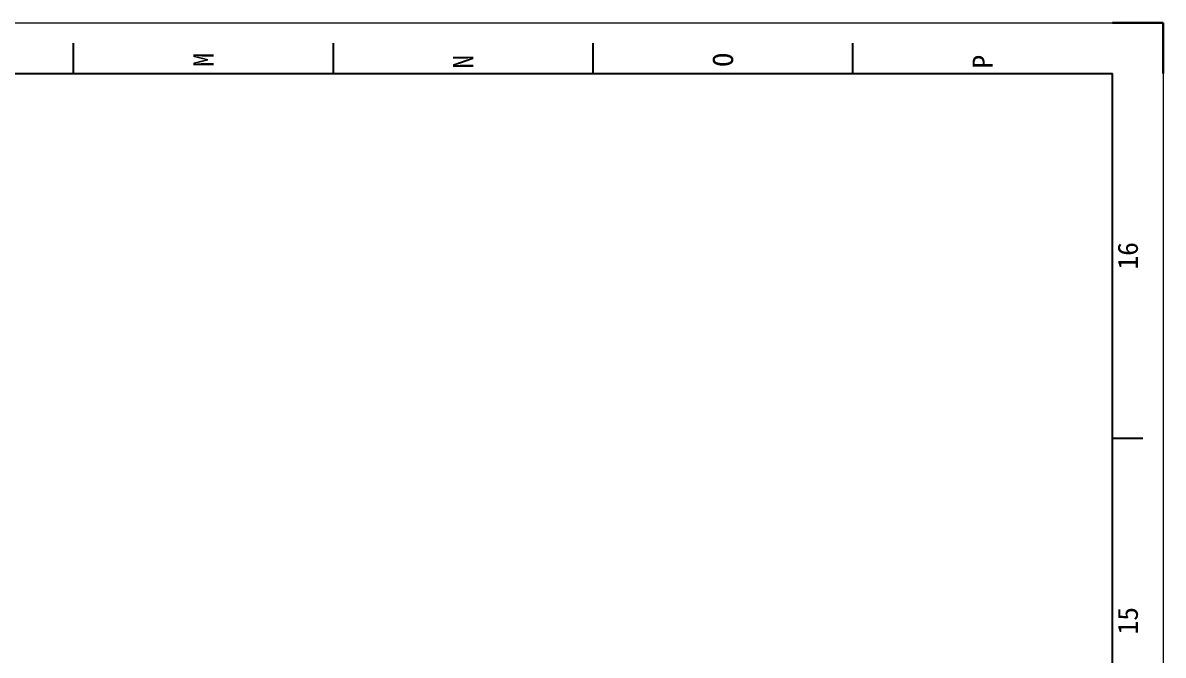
# Model space of a CAD drawing. Header units: millimetres. Extents: x 139 to 980, y -140 to 1049.
# Drawn here: x 754.7 to 980, y 924 to 1049 of the extents above; entities that cross this region are included whole.
import ezdxf
from ezdxf.enums import TextEntityAlignment as Align

# ---------------------------------------------------------------- set-up
doc = ezdxf.new("R2010")
doc.units = ezdxf.units.MM
doc.header["$LTSCALE"] = 12
doc.layers.add('AE_BOR', color=1, linetype='Continuous')
doc.styles.add('WD', font='')
doc.styles.get('WD').set_extended_font_data('SimHei')

# ---------------------------------------------------------------- blocks, each defined once
blk = doc.blocks.new('gb_a0_a')
for p in [(149, 1039), (970, -115)]:
    blk.add_line(p, (970, 1039))
at = {"layer": 'AE_BOR', "color": 1, "lineweight": 15}
for p, q in [((139, 1049), (980, 1049)), ((980, 1049), (980, -140))]:
    blk.add_line(p, q, dxfattribs=at)
at = {"layer": 'AE_BOR', "lineweight": 30}
for q in [(970, 1049), (980, 1039)]:
    blk.add_line((980, 1049), q, dxfattribs=at)
at = {"layer": 'AE_BOR'}
for p, q in [((764.75, 1039), (764.75, 1045)), ((816.06, 1039), (816.06, 1045)), ((867.38, 1039), (867.38, 1045)), ((918.69, 1039), (918.69, 1045)), ((970, 966.88), (976, 966.88))]:
    blk.add_line(p, q, dxfattribs=at)
at = {"layer": 'AE_BOR', "style": 'WD'}
for s, p in [('M', (790.41, 1043.05)), ('N', (841.72, 1042.67)), ('O', (893.03, 1043.05)), ('P', (944.34, 1042.67))]:
    blk.add_text(s, height=4, rotation=90, dxfattribs=at).set_placement(p, align=Align.MIDDLE_RIGHT)
for s, p in [('16', (975, 1002.94)), ('15', (975, 930.81))]:
    blk.add_text(s, height=4, rotation=90, dxfattribs=at).set_placement(p, align=Align.CENTER)

msp = doc.modelspace()

# ---------------------------------------------------------------- block references
msp.add_blockref('gb_a0_a', (0, 0))

doc.saveas('drawing.dxf')
